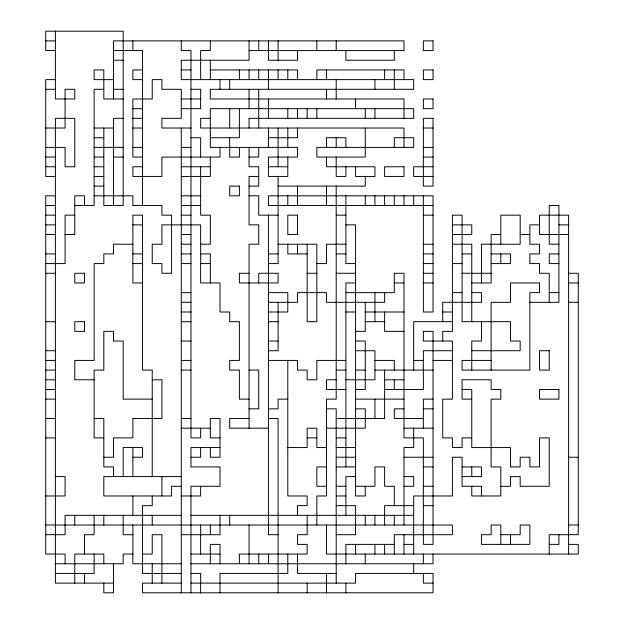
<?xml version="1.0" encoding="UTF-8"?>
<svg xmlns="http://www.w3.org/2000/svg" width="624" height="624" viewBox="0 0 624 624"><rect width="100%" height="100%" fill="white"/><g stroke="black" fill="none" stroke-linecap="round" stroke-linejoin="round"><path stroke-width="0.94" d="M45.724 40.88L55.403 40.88M55.403 50.567L45.724 50.567L45.724 31.2L123.185 31.2L123.185 205.491L103.818 205.491L103.818 128.029M113.506 50.567L142.553 50.567L142.553 205.491M249.062 50.567L403.985 50.567L403.985 40.88L113.506 40.88L113.506 98.982M113.506 60.247L123.185 60.247M142.553 69.935L132.865 69.935L132.865 79.615L142.553 79.615M181.28 69.935L190.967 69.935M210.335 69.935L297.476 69.935L297.476 79.615M55.403 79.615L45.724 79.615L45.724 176.444L55.403 176.444M113.506 79.615L94.138 79.615L94.138 69.935L103.818 69.935L103.818 98.982L123.185 98.982M45.724 89.294L55.403 89.294M103.818 89.294L94.138 89.294L94.138 205.491L74.771 205.491M113.506 89.294L123.185 89.294M190.967 89.294L200.647 89.294L200.647 108.662L181.28 108.662M181.28 98.982L200.647 98.982M132.865 108.662L142.553 108.662M123.185 118.342L113.506 118.342L113.506 205.491M132.865 118.342L142.553 118.342M210.335 118.342L200.647 118.342L200.647 128.029L403.985 128.029L403.985 147.397M45.724 128.029L65.091 128.029L65.091 89.294L74.771 89.294L74.771 98.982L55.403 98.982L55.403 31.2M94.138 128.029L113.506 128.029M132.865 128.029L142.553 128.029M190.967 128.029L161.92 128.029L161.92 118.342L181.28 118.342L181.28 89.294L161.92 89.294L161.92 79.615L152.233 79.615L152.233 98.982L132.865 98.982L132.865 157.076L142.553 157.076M423.353 128.029L433.033 128.029M94.138 137.709L103.818 137.709M190.967 137.709L200.647 137.709L200.647 157.076M210.335 137.709L239.382 137.709L239.382 108.662M268.429 137.709L297.476 137.709L297.476 128.029M45.724 147.397L65.091 147.397L65.091 166.756L74.771 166.756L74.771 118.342L55.403 118.342L55.403 583.12L113.506 583.12M94.138 147.397L123.185 147.397M132.865 147.397L142.553 147.397M181.28 147.397L190.967 147.397M423.353 147.397L433.033 147.397M45.724 157.076L55.403 157.076M94.138 157.076L103.818 157.076M113.506 157.076L123.185 157.076M249.062 157.076L258.742 157.076L258.742 147.397M423.353 157.076L433.033 157.076M45.724 166.756L55.403 166.756M94.138 166.756L103.818 166.756M142.553 166.756L132.865 166.756L132.865 176.444L161.92 176.444L161.92 157.076L220.015 157.076L220.015 147.397M181.28 166.756L210.335 166.756M268.429 166.756L287.797 166.756M433.033 166.756L413.665 166.756L413.665 176.444L433.033 176.444M94.138 176.444L103.818 176.444M181.28 176.444L210.335 176.444L210.335 157.076M258.742 176.444L249.062 176.444L249.062 224.858L258.742 224.858L258.742 244.218L249.062 244.218L249.062 428.197M94.138 186.124L103.818 186.124M249.062 186.124L258.742 186.124L258.742 166.756L249.062 166.756L249.062 147.397M278.109 186.124L365.258 186.124L365.258 176.444M55.403 195.803L45.724 195.803L45.724 554.065L65.091 554.065L65.091 563.753M94.138 195.803L132.865 195.803L132.865 205.491L161.92 205.491L161.92 215.171L171.6 215.171L171.6 273.265L161.92 273.265L161.92 263.585L152.233 263.585L152.233 244.218L161.92 244.218L161.92 224.858L200.647 224.858L200.647 282.953L220.015 282.953L220.015 312L229.694 312L229.694 321.68L239.382 321.68L239.382 360.415L229.694 360.415L229.694 370.094L239.382 370.094L239.382 399.142L249.062 399.142M181.28 195.803L200.647 195.803M249.062 195.803L258.742 195.803L258.742 215.171L278.109 215.171M45.724 205.491L55.403 205.491M181.28 205.491L200.647 205.491M433.033 205.491L268.429 205.491L268.429 195.803L433.033 195.803L433.033 312L423.353 312L423.353 195.803M45.724 215.171L55.403 215.171M74.771 215.171L65.091 215.171L65.091 263.585L45.724 263.585M181.28 215.171L190.967 215.171M336.203 215.171L345.891 215.171M423.353 215.171L433.033 215.171M45.724 224.858L55.403 224.858M132.865 224.858L142.553 224.858M345.891 224.858L355.571 224.858L355.571 495.971L365.258 495.971L365.258 486.291M452.4 224.858L471.767 224.858L471.767 234.538L452.4 234.538M539.542 224.858L529.862 224.858L529.862 244.218L539.542 244.218L539.542 253.906L529.862 253.906L529.862 263.585L539.542 263.585L539.542 273.265L549.229 273.265L549.229 302.32M558.909 224.858L568.597 224.858M45.724 234.538L55.403 234.538M65.091 234.538L74.771 234.538L74.771 195.803L84.458 195.803L84.458 205.491M181.28 234.538L190.967 234.538M500.815 234.538L491.135 234.538L491.135 282.953L471.767 282.953M520.182 234.538L529.862 234.538M568.597 234.538L539.542 234.538L539.542 215.171L568.597 215.171L568.597 554.065M132.865 244.218L113.506 244.218L113.506 253.906L103.818 253.906L103.818 263.585L94.138 263.585L94.138 360.415L74.771 360.415L74.771 379.782L94.138 379.782M181.28 244.218L190.967 244.218M200.647 244.218L210.335 244.218L210.335 215.171L200.647 215.171L200.647 166.756M278.109 244.218L316.844 244.218L316.844 321.68L307.156 321.68L307.156 244.218M345.891 244.218L326.524 244.218L326.524 263.585L316.844 263.585M423.353 244.218L433.033 244.218M452.4 244.218L471.767 244.218L471.767 321.68M558.909 244.218L549.229 244.218L549.229 205.491L558.909 205.491L558.909 302.32L529.862 302.32M45.724 253.906L55.403 253.906M132.865 253.906L142.553 253.906M181.28 253.906L190.967 253.906M200.647 253.906L210.335 253.906L210.335 282.953M268.429 253.906L278.109 253.906M307.156 253.906L287.797 253.906L287.797 244.218M336.203 253.906L345.891 253.906M423.353 253.906L433.033 253.906M462.08 253.906L471.767 253.906M491.135 253.906L510.494 253.906L510.494 263.585L491.135 263.585M558.909 253.906L549.229 253.906L549.229 263.585L558.909 263.585M132.865 263.585L142.553 263.585M181.28 263.585L190.967 263.585M200.647 263.585L210.335 263.585M268.429 263.585L278.109 263.585L278.109 176.444M355.571 263.585L345.891 263.585L345.891 195.803M423.353 263.585L433.033 263.585M452.4 263.585L462.08 263.585M45.724 273.265L55.403 273.265M249.062 273.265L239.382 273.265L239.382 282.953L278.109 282.953L278.109 273.265L258.742 273.265L258.742 282.953M307.156 273.265L316.844 273.265M336.203 273.265L355.571 273.265M423.353 273.265L433.033 273.265M462.08 273.265L491.135 273.265M568.597 273.265L578.276 273.265L578.276 534.706L549.229 534.706L549.229 554.065M142.553 282.953L132.865 282.953L132.865 215.171L142.553 215.171L142.553 370.094L152.233 370.094L152.233 476.603M355.571 282.953L345.891 282.953L345.891 466.924M394.306 282.953L403.985 282.953M423.353 282.953L433.033 282.953M568.597 282.953L578.276 282.953M181.28 292.633L190.967 292.633M268.429 292.633L287.797 292.633L287.797 312L268.429 312M345.891 292.633L394.306 292.633L394.306 273.265L403.985 273.265L403.985 437.876L423.353 437.876L423.353 544.385L433.033 544.385L433.033 331.367L423.353 331.367L423.353 341.047L452.4 341.047L452.4 399.142L442.72 399.142L442.72 437.876L452.4 437.876L452.4 447.556L462.08 447.556L462.08 437.876L471.767 437.876M452.4 292.633L462.08 292.633M471.767 292.633L481.447 292.633L481.447 302.32L442.72 302.32L442.72 321.68M549.229 292.633L558.909 292.633M181.28 302.32L190.967 302.32M268.429 302.32L297.476 302.32L297.476 292.633L326.524 292.633L326.524 302.32L384.618 302.32L384.618 292.633M568.597 302.32L578.276 302.32M181.28 312L190.967 312M345.891 312L355.571 312M365.258 312L403.985 312M442.72 312L452.4 312M45.724 321.68L55.403 321.68M181.28 321.68L190.967 321.68M268.429 321.68L278.109 321.68M365.258 321.68L384.618 321.68M452.4 321.68L413.665 321.68L413.665 370.094M355.571 331.367L365.258 331.367L365.258 302.32M403.985 331.367L384.618 331.367L384.618 312M181.28 341.047L190.967 341.047M268.429 341.047L278.109 341.047M355.571 341.047L365.258 341.047L365.258 389.462L355.571 389.462M45.724 350.735L55.403 350.735M268.429 350.735L278.109 350.735L278.109 302.32M355.571 350.735L374.938 350.735L374.938 379.782L345.891 379.782M452.4 350.735L423.353 350.735L423.353 389.462L384.618 389.462M471.767 350.735L520.182 350.735L520.182 341.047L510.494 341.047L510.494 321.68L462.08 321.68L462.08 215.171L452.4 215.171L452.4 331.367L442.72 331.367L442.72 341.047M45.724 360.415L55.403 360.415M181.28 360.415L190.967 360.415M268.429 360.415L297.476 360.415L297.476 370.094L307.156 370.094L307.156 379.782L316.844 379.782L316.844 360.415L345.891 360.415M374.938 360.415L394.306 360.415L394.306 370.094M413.665 360.415L423.353 360.415M433.033 360.415L452.4 360.415M491.135 360.415L462.08 360.415L462.08 370.094L529.862 370.094L529.862 292.633L539.542 292.633L539.542 282.953L510.494 282.953L510.494 302.32L491.135 302.32L491.135 370.094M45.724 370.094L55.403 370.094M181.28 370.094L190.967 370.094M249.062 370.094L258.742 370.094L258.742 408.829L249.062 408.829M336.203 370.094L345.891 370.094M355.571 370.094L365.258 370.094M374.938 370.094L433.033 370.094M45.724 379.782L55.403 379.782M152.233 379.782L161.92 379.782L161.92 418.509L132.865 418.509L132.865 437.876L113.506 437.876L113.506 457.244L103.818 457.244M336.203 379.782L326.524 379.782L326.524 389.462L345.891 389.462M384.618 379.782L403.985 379.782M45.724 389.462L55.403 389.462M462.08 389.462L471.767 389.462L471.767 447.556L510.494 447.556L510.494 466.924L520.182 466.924L520.182 457.244L529.862 457.244L529.862 466.924L539.542 466.924L539.542 437.876L549.229 437.876L549.229 486.291L520.182 486.291L520.182 476.603L510.494 476.603L510.494 486.291L500.815 486.291M45.724 399.142L55.403 399.142M152.233 399.142L123.185 399.142L123.185 341.047L113.506 341.047L113.506 331.367L103.818 331.367L103.818 370.094L94.138 370.094L94.138 437.876L103.818 437.876M287.797 399.142L278.109 399.142L278.109 408.829L268.429 408.829M355.571 399.142L403.985 399.142M433.033 399.142L423.353 399.142L423.353 428.197M471.767 399.142L462.08 399.142L462.08 379.782L491.135 379.782L491.135 389.462L500.815 389.462L500.815 399.142L491.135 399.142L491.135 466.924L500.815 466.924L500.815 495.971L471.767 495.971L471.767 486.291M326.524 408.829L336.203 408.829L336.203 583.12M355.571 408.829L365.258 408.829L365.258 428.197L326.524 428.197M403.985 408.829L394.306 408.829L394.306 418.509L423.353 418.509M423.353 408.829L433.033 408.829M45.724 418.509L55.403 418.509M94.138 418.509L103.818 418.509L103.818 466.924L113.506 466.924L113.506 476.603M181.28 418.509L190.967 418.509M249.062 418.509L229.694 418.509L229.694 428.197L268.429 428.197M268.429 418.509L278.109 418.509L278.109 592.8M336.203 418.509L384.618 418.509L384.618 370.094M181.28 428.197L210.335 428.197M403.985 428.197L433.033 428.197M45.724 437.876L55.403 437.876M220.015 437.876L210.335 437.876L210.335 418.509L220.015 418.509L220.015 457.244L210.335 457.244L210.335 447.556M307.156 437.876L316.844 437.876M336.203 437.876L345.891 437.876M220.015 447.556L190.967 447.556L190.967 466.924L220.015 466.924L220.015 486.291L190.967 486.291L190.967 592.8M287.797 447.556L307.156 447.556L307.156 428.197L316.844 428.197L316.844 447.556L326.524 447.556M336.203 447.556L355.571 447.556M132.865 457.244L142.553 457.244L142.553 447.556L123.185 447.556L123.185 476.603M190.967 457.244L200.647 457.244L200.647 447.556M336.203 457.244L355.571 457.244M403.985 457.244L433.033 457.244M568.597 457.244L578.276 457.244M326.524 466.924L316.844 466.924L316.844 486.291L326.524 486.291M336.203 466.924L355.571 466.924M423.353 466.924L433.033 466.924M462.08 466.924L481.447 466.924L481.447 476.603L462.08 476.603M55.403 476.603L65.091 476.603L65.091 495.971L45.724 495.971M181.28 476.603L103.818 476.603L103.818 495.971L171.6 495.971L171.6 486.291L181.28 486.291M355.571 476.603L345.891 476.603L345.891 515.338M403.985 476.603L413.665 476.603L413.665 486.291L403.985 486.291M336.203 486.291L345.891 486.291M355.571 486.291L374.938 486.291L374.938 466.924L384.618 466.924L384.618 486.291L394.306 486.291L394.306 505.658M423.353 486.291L433.033 486.291M181.28 495.971L200.647 495.971L200.647 486.291M336.203 495.971L345.891 495.971M336.203 505.658L355.571 505.658L355.571 534.706L336.203 534.706M413.665 505.658L384.618 505.658L384.618 525.018M423.353 505.658L433.033 505.658M181.28 515.338L65.091 515.338L65.091 534.706L45.724 534.706M190.967 515.338L413.665 515.338M45.724 525.018L452.4 525.018L452.4 534.706L394.306 534.706L394.306 554.065M568.597 525.018L578.276 525.018M132.865 534.706L123.185 534.706L123.185 515.338M181.28 534.706L220.015 534.706L220.015 515.338M278.109 534.706L268.429 534.706L268.429 215.171M500.815 534.706L520.182 534.706L520.182 525.018L529.862 525.018L529.862 544.385L481.447 544.385L481.447 534.706L491.135 534.706L491.135 525.018L500.815 525.018L500.815 544.385M394.306 544.385L345.891 544.385L345.891 563.753M403.985 544.385L413.665 544.385M549.229 544.385L558.909 544.385L558.909 534.706M568.597 544.385L578.276 544.385L578.276 554.065L326.524 554.065L326.524 525.018M132.865 554.065L123.185 554.065L123.185 563.753L55.403 563.753M142.553 554.065L152.233 554.065L152.233 534.706L161.92 534.706L161.92 583.12M190.967 554.065L220.015 554.065M181.28 563.753L132.865 563.753L132.865 525.018M190.967 563.753L433.033 563.753L433.033 554.065M55.403 573.433L94.138 573.433L94.138 554.065M181.28 573.433L142.553 573.433L142.553 505.658L152.233 505.658L152.233 495.971M190.967 573.433L200.647 573.433L200.647 592.8M336.203 573.433L297.476 573.433L297.476 554.065M181.28 583.12L142.553 583.12L142.553 592.8L433.033 592.8L433.033 573.433L355.571 573.433L355.571 583.12L190.967 583.12M433.033 583.12L423.353 583.12L423.353 573.433M510.494 534.706L510.494 544.385M500.815 244.218L500.815 215.171L520.182 215.171L520.182 244.218L481.447 244.218L481.447 282.953M500.815 253.906L500.815 263.585M481.447 321.68L481.447 341.047L471.767 341.047L471.767 370.094M481.447 495.971L481.447 486.291L462.08 486.291L462.08 457.244L452.4 457.244L452.4 495.971L413.665 495.971L413.665 554.065M471.767 466.924L471.767 476.603M423.353 554.065L423.353 563.753M413.665 195.803L413.665 205.491M413.665 428.197L413.665 447.556L403.985 447.556L403.985 525.018M413.665 563.753L413.665 573.433M403.985 79.615L403.985 69.935L316.844 69.935L316.844 79.615M403.985 118.342L403.985 98.982L210.335 98.982L210.335 89.294L413.665 89.294L413.665 79.615L181.28 79.615L181.28 60.247L249.062 60.247L249.062 40.88M403.985 195.803L403.985 205.491M403.985 534.706L403.985 554.065M394.306 50.567L394.306 60.247L345.891 60.247L345.891 50.567M394.306 69.935L394.306 89.294M394.306 147.397L394.306 137.709L413.665 137.709L413.665 147.397L316.844 147.397L316.844 157.076L365.258 157.076L365.258 128.029M394.306 195.803L394.306 205.491M394.306 379.782L394.306 389.462M394.306 515.338L394.306 525.018M384.618 69.935L384.618 79.615M384.618 195.803L384.618 205.491M384.618 544.385L384.618 554.065M374.938 79.615L374.938 89.294M374.938 108.662L374.938 118.342M374.938 195.803L374.938 205.491M374.938 292.633L374.938 321.68M374.938 399.142L374.938 418.509M374.938 515.338L374.938 525.018M374.938 544.385L374.938 554.065M365.258 108.662L365.258 118.342M365.258 195.803L365.258 205.491M365.258 515.338L365.258 525.018M365.258 554.065L365.258 563.753M355.571 98.982L355.571 108.662M355.571 166.756L355.571 176.444L374.938 176.444L374.938 166.756L326.524 166.756L326.524 157.076M355.571 544.385L355.571 554.065M345.891 147.397L345.891 137.709L326.524 137.709L326.524 147.397M345.891 166.756L345.891 176.444L336.203 176.444L336.203 157.076M345.891 583.12L345.891 592.8M336.203 40.88L336.203 50.567M336.203 79.615L336.203 98.982M336.203 137.709L336.203 147.397M336.203 186.124L336.203 399.142L326.524 399.142L326.524 495.971L316.844 495.971L316.844 525.018M326.524 69.935L326.524 79.615M326.524 89.294L326.524 98.982M326.524 186.124L326.524 205.491M326.524 573.433L326.524 592.8M316.844 40.88L316.844 50.567M316.844 108.662L316.844 118.342M307.156 108.662L307.156 118.342M307.156 515.338L307.156 534.706L297.476 534.706L297.476 544.385L307.156 544.385L307.156 554.065L239.382 554.065L239.382 563.753M307.156 583.12L307.156 592.8M297.476 50.567L297.476 60.247L268.429 60.247L268.429 40.88M297.476 108.662L297.476 118.342M297.476 186.124L297.476 205.491M297.476 244.218L297.476 253.906M297.476 515.338L297.476 505.658L307.156 505.658L307.156 495.971L287.797 495.971L287.797 360.415M287.797 69.935L287.797 79.615M287.797 108.662L287.797 118.342M287.797 128.029L287.797 147.397M287.797 157.076L287.797 176.444L268.429 176.444L268.429 157.076L297.476 157.076L297.476 147.397L210.335 147.397L210.335 108.662L413.665 108.662L413.665 118.342L249.062 118.342L249.062 128.029M287.797 195.803L287.797 205.491M287.797 554.065L287.797 573.433L220.015 573.433L220.015 592.8M278.109 40.88L278.109 60.247M278.109 69.935L278.109 79.615M278.109 128.029L278.109 166.756M268.429 69.935L268.429 89.294M268.429 98.982L268.429 118.342M268.429 128.029L268.429 147.397M268.429 554.065L268.429 563.753M258.742 40.88L258.742 50.567M258.742 69.935L258.742 79.615M258.742 89.294L258.742 128.029M258.742 554.065L258.742 563.753M249.062 69.935L249.062 79.615M249.062 89.294L249.062 108.662M249.062 525.018L249.062 563.753M239.382 69.935L239.382 79.615M239.382 147.397L239.382 157.076L229.694 157.076L229.694 137.709M229.694 79.615L229.694 89.294M229.694 108.662L229.694 128.029M229.694 515.338L229.694 525.018M220.015 79.615L220.015 89.294M220.015 563.753L220.015 544.385L210.335 544.385L210.335 563.753M210.335 40.88L210.335 50.567L200.647 50.567L200.647 79.615M210.335 60.247L210.335 79.615M210.335 525.018L210.335 534.706M200.647 428.197L200.647 437.876L190.967 437.876L190.967 50.567L181.28 50.567L181.28 40.88M200.647 525.018L200.647 554.065M181.28 128.029L181.28 592.8M161.92 476.603L161.92 495.971M152.233 515.338L152.233 525.018M152.233 563.753L152.233 583.12M132.865 40.88L132.865 50.567M132.865 447.556L132.865 476.603M132.865 495.971L132.865 515.338M113.506 563.753L113.506 592.8L103.818 592.8L103.818 583.12M103.818 515.338L103.818 525.018M103.818 563.753L103.818 554.065L74.771 554.065L74.771 583.12M94.138 515.338L94.138 534.706L84.458 534.706L84.458 554.065M84.458 573.433L84.458 583.12M74.771 515.338L74.771 525.018M433.033 40.88L423.353 40.88L423.353 50.567L433.033 50.567L433.033 40.88M433.033 69.935L423.353 69.935L423.353 79.615L433.033 79.615L433.033 69.935M433.033 98.982L423.353 98.982L423.353 108.662L433.033 108.662L433.033 98.982M433.033 118.342L423.353 118.342L423.353 186.124L433.033 186.124L433.033 118.342M403.985 166.756L384.618 166.756L384.618 176.444L403.985 176.444L403.985 166.756M239.382 186.124L229.694 186.124L229.694 195.803L239.382 195.803L239.382 186.124M297.476 215.171L287.797 215.171L287.797 234.538L297.476 234.538L297.476 215.171M84.458 273.265L74.771 273.265L74.771 282.953L84.458 282.953L84.458 273.265M84.458 321.68L74.771 321.68L74.771 331.367L84.458 331.367L84.458 321.68M549.229 350.735L539.542 350.735L539.542 370.094L549.229 370.094L549.229 350.735M558.909 389.462L539.542 389.462L539.542 399.142L558.909 399.142L558.909 389.462"/></g></svg>
